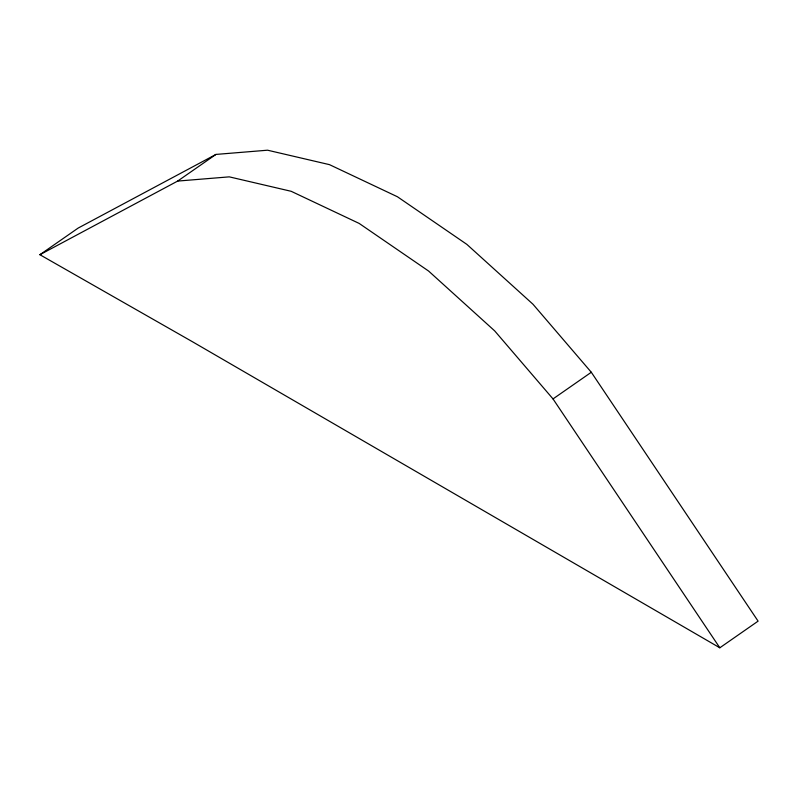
<?xml version="1.0" encoding="UTF-8"?>
<svg xmlns="http://www.w3.org/2000/svg" width="798" height="798" viewBox="0 0 798 798"><rect width="100%" height="100%" fill="white"/><g stroke="black" fill="none" stroke-linecap="round" stroke-linejoin="round"><path stroke-width="1.2" d="M39.9 254.712L78.184 228.058L215.949 154.423L267.569 150.204L329.474 164.647L397.444 196.767L466.86 244.378L532.984 304.238L591.308 372.267L758.1 621.143L719.816 647.796L192.587 341.813L39.9 254.712L177.665 181.076L215.949 154.423M177.665 181.076L229.275 176.857L291.18 191.301L359.16 223.42L428.576 271.031L494.69 330.891L553.014 398.92L591.308 372.267M553.014 398.92L719.816 647.796"/></g></svg>
